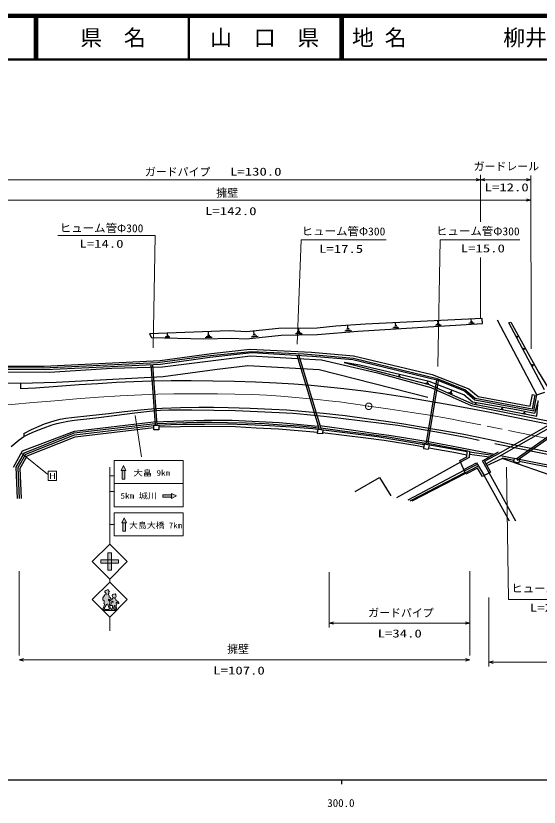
# Model space of a CAD drawing. Units: millimetres, scale not verified. Extents: x 40000 to 680000, y 20000 to 380000.
# Drawn here: x 293378 to 413258, y 198715 to 380000 of the extents above; entities that cross this region are included whole.
import ezdxf
from ezdxf.enums import TextEntityAlignment as Align

# ---------------------------------------------------------------- set-up
doc = ezdxf.new("R2010")
doc.units = ezdxf.units.MM
doc.header["$LTSCALE"] = 1000
doc.linetypes.add('CHAIN', pattern=[18.5, 12, -1.5, 3.5, -1.5])
for name, color, linetype, lineweight in [('M-BGD', 7, 'Continuous', 25), ('M-BMK', 2, 'CHAIN', 13), ('M-STR-HTXT', 7, 'Continuous', 13), ('M-TTL', 2, 'Continuous', 140), ('M-TTL-BAND', 7, 'Continuous', 25), ('M-TTL-LINE', 7, 'Continuous', 50)]:
    doc.layers.add(name, color=color, linetype=linetype, lineweight=lineweight)
doc.layers.add('M-TTL-TXT', color=7, linetype='Continuous')
doc.styles.add('ＭＳ ゴシック', font='')
doc.styles.get('ＭＳ ゴシック').set_extended_font_data('MS Gothic')

# ---------------------------------------------------------------- blocks, each defined once
blk = doc.blocks.new('BUHIN91')
at = {"layer": 'M-BMK'}
for radius in [746, 22.5]:
    blk.add_circle((0, 0), radius, dxfattribs=at)
blk = doc.blocks.new('BUHIN31')
at = {"layer": 'M-BGD'}
for p, q in [((84, -26), (-88, 7)), ((-2, -10), (47, 245)), ((212, -217), (-277, -122)), ((-185, -55), (153, -120))]:
    blk.add_line(p, q, dxfattribs=at)
blk = doc.blocks.new('BUHIN63')
at = {"layer": 'M-BGD'}
for p, q in [((-42, -361), (-323, 166)), ((-191, 131), (4, -233)), ((39, -98), (-60, 87)), ((-11, -6), (265, 141))]:
    blk.add_line(p, q, dxfattribs=at)
blk = doc.blocks.new('BUHIN95')
at = {"layer": 'M-STR-HTXT'}
blk.add_lwpolyline([(-1000, 288), (0, 0), (-1000, -285)], dxfattribs=at)
blk = doc.blocks.new('BUHIN94')
at = {"layer": 'M-STR-HTXT'}
blk.add_lwpolyline([(1000, -288), (0, 0), (1000, 285)], dxfattribs=at)

msp = doc.modelspace()

# ---------------------------------------------------------------- hatches: boundary and pattern name
at = {"layer": 'M-STR-HTXT'}
for points in [[(318314, 273888), (318314, 275813), (318595, 275813), (318032, 276979), (317470, 275813), (317751, 275813), (317752, 273888)], [(327085, 269735), (329009, 269736), (329009, 269455), (330175, 270017), (329009, 270579), (329009, 270298), (327084, 270298)], [(318470, 261929), (318469, 263853), (318750, 263854), (318188, 265019), (317626, 263853), (317907, 263853), (317908, 261929)], [(314483, 256975), (314484, 252975), (315284, 252975), (315283, 256975)], [(312883, 255375), (316883, 255376), (316884, 254576), (312884, 254575)], [(313370, 243779), (316400, 243780), (316623, 244002), (316410, 244002), (316395, 245011), (316526, 245037), (316395, 245391), (316395, 245600), (316526, 245587), (316801, 245377), (316945, 245391), (316984, 245561), (316749, 245862), (316382, 246058), (316251, 246386), (316068, 246556), (316081, 246726), (316264, 246831), (316395, 246962), (316316, 247394), (316146, 247551), (315779, 247525), (315491, 247420), (315426, 247198), (315491, 246949), (315727, 246766), (315701, 246635), (315504, 246543), (315439, 246333), (315634, 245931), (315649, 245679), (315544, 245652), (315504, 245770), (315544, 245901), (315347, 246307), (315190, 246346), (314980, 246739), (314784, 246936), (314771, 247158), (314666, 247302), (314496, 247394), (314666, 247630), (314679, 248088), (314810, 248088), (314810, 248193), (314666, 248232), (314574, 248468), (314299, 248494), (313762, 248232), (313789, 247944), (313998, 247774), (314090, 247669), (314090, 247459), (313736, 247328), (313435, 246935), (313304, 246660), (313278, 246228), (313632, 245966), (313645, 245665), (313540, 245364), (313710, 245259), (313619, 244814), (313291, 244172), (313553, 244002), (313783, 244002), (313737, 244185), (313632, 244264), (314156, 245141), (314326, 245246), (314457, 245194), (314575, 244696), (314745, 244277), (314774, 244002), (315295, 244002), (315282, 244120), (315033, 244172), (314968, 244382), (314863, 245089), (314902, 245521), (314824, 245809), (314745, 245980), (314627, 246150), (314588, 246386), (314863, 246294), (315007, 246084), (315203, 245967), (315230, 245456), (315190, 245338), (315086, 244945), (315505, 244932), (315518, 244591), (315420, 244002), (315963, 244002), (315780, 244199), (315845, 244526), (315989, 244932), (316146, 244317), (316174, 244002), (315963, 244002), (315295, 244002), (314774, 244002), (313783, 244002), (313147, 244002)]]:
    msp.add_hatch(color=256, dxfattribs=at).paths.add_polyline_path(points)

# ---------------------------------------------------------------- linework, layer by layer
at = {"layer": 'M-BGD'}
for p, q in [((400227, 310633), (373503, 309372)), ((390118, 309491), (390075, 310166)), ((397745, 309912), (397706, 310535)), ((400297, 309516), (400227, 310633)), ((412717, 293145), (403731, 310247)), ((353571, 308351), (346193, 307635)), ((362380, 308440), (353571, 308351)), ((358200, 307621), (358189, 308401)), ((366654, 308877), (362380, 308440)), ((373503, 309372), (366654, 308877)), ((369720, 308300), (369197, 308257)), ((369459, 308278), (369394, 309056)), ((371748, 307726), (400297, 309516)), ((381132, 308545), (379741, 308458)), ((379943, 308706), (380904, 308766)), ((380653, 308971), (380164, 308940)), ((380408, 308956), (380363, 309682)), ((390790, 309110), (389499, 309029)), ((389686, 309259), (390578, 309315)), ((390345, 309505), (389891, 309477)), ((398365, 309560), (397174, 309486)), ((397347, 309698), (398170, 309749)), ((397955, 309925), (397536, 309899)), ((406292, 309635), (406776, 309849)), ((414449, 294358), (406292, 309635)), ((406776, 309849), (413077, 298398)), ((342230, 307802), (324018, 307143)), ((324018, 307143), (324430, 306301)), ((328674, 306353), (327580, 306382)), ((327756, 306562), (328512, 306541)), ((328329, 306720), (327945, 306730)), ((328137, 306725), (328153, 307297)), ((336990, 306520), (338089, 306558)), ((337809, 306801), (337249, 306781)), ((337529, 306791), (337500, 307622)), ((346193, 307635), (342230, 307802)), ((346236, 305977), (354194, 306851)), ((348853, 306529), (347270, 306356)), ((347488, 306649), (348581, 306769)), ((348283, 306990), (347727, 306929)), ((348005, 306960), (347914, 307787)), ((354194, 306851), (362480, 306961)), ((358953, 307143), (357460, 307123)), ((357689, 307378), (358720, 307392)), ((358462, 307624), (357937, 307617)), ((362480, 306961), (371748, 307726)), ((370242, 307854), (368755, 307731)), ((368966, 308001), (369994, 308086)), ((324430, 306301), (336423, 305976)), ((336423, 305976), (342747, 306195)), ((338342, 306299), (336751, 306244)), ((342747, 306195), (346236, 305977)), ((347290, 303025), (337233, 302052)), ((337830, 301839), (347405, 302854)), ((338179, 302679), (347000, 303629)), ((347000, 303629), (361070, 302920)), ((359319, 302499), (347290, 303025)), ((347405, 302854), (361340, 302057)), ((361070, 302920), (370730, 302084)), ((299834, 299761), (326404, 301075)), ((337233, 302052), (325846, 300507)), ((326404, 301075), (338179, 302679)), ((326507, 300194), (337830, 301839)), ((327006, 299579), (347141, 302119)), ((347141, 302119), (363397, 301203)), ((357711, 302264), (362880, 285305)), ((358093, 302381), (363313, 285253)), ((370721, 301500), (359319, 302499)), ((361340, 302057), (370559, 301273)), ((363397, 301203), (376256, 298203)), ((370559, 301273), (389779, 296575)), ((389867, 296873), (370721, 301500)), ((370730, 302084), (388778, 297871)), ((285983, 299758), (299834, 299761)), ((299619, 299254), (286212, 299412)), ((325846, 300507), (299619, 299254)), ((300254, 298951), (326507, 300194)), ((301107, 298387), (315337, 299289)), ((315337, 299289), (327006, 299579)), ((324274, 300088), (325287, 286271)), ((324673, 300118), (325691, 286233)), ((339477, 299064), (346529, 299902)), ((346529, 299902), (362866, 298956)), ((372207, 299968), (368603, 300607)), ((368603, 300607), (388085, 295519)), ((388081, 296216), (372207, 299968)), ((411772, 299568), (411444, 300182)), ((411598, 300142), (411825, 299717)), ((411866, 299874), (411751, 300090)), ((411808, 299982), (412129, 300153)), ((286268, 299086), (300254, 298951)), ((286534, 298423), (301107, 298387)), ((302620, 296084), (327097, 297373)), ((327097, 297373), (339477, 299064)), ((362866, 298956), (387721, 292634)), ((376256, 298203), (388451, 294855)), ((381457, 297336), (380975, 297461)), ((381071, 297523), (381404, 297436)), ((381342, 297534), (381172, 297578)), ((381257, 297556), (381323, 297807)), ((388778, 297871), (397131, 294522)), ((413077, 298398), (416012, 293638)), ((290986, 295919), (294420, 295811)), ((294420, 295811), (302620, 296084)), ((294420, 295811), (294420, 294558)), ((387974, 295642), (387300, 295818)), ((389745, 296583), (387311, 281763)), ((387434, 295904), (387900, 295783)), ((387813, 295920), (387576, 295981)), ((387694, 295950), (387786, 296303)), ((390127, 296438), (387705, 281694)), ((396013, 293165), (388081, 296216)), ((388085, 295519), (397964, 291111)), ((389779, 296575), (396154, 294060)), ((396237, 294307), (389867, 296873)), ((388451, 294855), (397667, 290718)), ((393387, 293321), (392570, 293686)), ((392758, 293767), (393323, 293515)), ((393241, 293707), (392954, 293835)), ((393098, 293771), (393288, 294198)), ((396154, 294060), (398551, 292033)), ((398615, 292332), (396237, 294307)), ((397131, 294522), (399320, 292780)), ((412717, 293145), (414517, 293796)), ((397988, 291499), (396013, 293165)), ((398551, 292033), (412009, 289509)), ((411683, 289925), (398615, 292332)), ((399320, 292780), (411224, 290601)), ((411224, 290601), (411724, 293281)), ((412300, 293127), (411683, 289925)), ((411724, 293281), (412300, 293127)), ((412009, 289509), (412717, 293145)), ((397667, 290718), (481462, 274092)), ((397964, 291111), (412694, 288268)), ((403747, 290489), (397988, 291499)), ((398913, 290988), (398522, 291064)), ((398596, 291118), (398866, 291066)), ((398811, 291140), (398673, 291167)), ((398742, 291154), (398782, 291358)), ((403305, 279349), (422702, 290371)), ((408027, 289714), (403747, 290489)), ((413016, 291768), (412208, 288911)), ((412694, 288268), (413016, 291768)), ((423024, 289806), (404632, 279356)), ((412208, 288911), (408027, 289714)), ((306712, 284433), (325263, 286605)), ((306841, 284837), (324909, 286962)), ((324909, 286962), (336535, 287381)), ((336535, 287381), (342948, 287383)), ((342948, 287383), (353726, 286840)), ((353726, 286840), (362658, 286031)), ((407992, 278518), (421253, 287917)), ((408223, 278192), (421795, 287811)), ((294942, 280317), (306841, 284837)), ((306811, 284042), (325015, 286174)), ((306935, 283553), (325022, 285671)), ((325022, 286233), (326154, 286234)), ((325022, 285140), (325022, 286233)), ((326154, 285140), (325022, 285140)), ((326154, 286234), (326154, 285140)), ((326154, 285812), (336098, 285984)), ((336098, 285984), (343660, 285903)), ((343660, 285903), (348407, 285651)), ((348407, 285651), (353583, 285395)), ((353583, 285395), (362537, 284632)), ((362509, 284328), (362600, 285321)), ((363045, 286135), (370737, 285073)), ((363715, 285203), (363625, 284225)), ((370737, 285073), (374817, 284501)), ((295194, 284332), (295245, 283611)), ((295356, 279906), (306712, 284433)), ((295634, 279587), (306811, 284042)), ((295982, 279187), (306935, 283553)), ((363625, 284225), (362509, 284328)), ((363657, 284565), (373557, 283357)), ((373557, 283357), (377771, 282786)), ((374817, 284501), (379337, 283872)), ((379337, 283872), (388302, 282445)), ((377771, 282786), (385312, 281565)), ((385312, 281565), (386798, 281251)), ((386901, 281836), (386737, 280907)), ((388105, 281623), (386901, 281836)), ((396728, 280102), (386901, 281836)), ((387766, 282070), (397303, 280284)), ((387941, 280694), (388105, 281623)), ((388002, 281041), (393726, 280050)), ((388302, 282445), (393149, 281455)), ((393149, 281455), (403019, 279590)), ((292840, 276598), (294942, 280317)), ((293487, 276633), (295356, 279906)), ((293892, 276534), (295634, 279587)), ((294397, 276411), (295982, 279187)), ((386737, 280907), (387941, 280694)), ((393726, 280050), (396715, 279449)), ((396705, 278990), (396728, 280102)), ((397303, 280284), (397212, 278784)), ((397261, 279595), (401914, 278984)), ((397292, 280096), (402656, 279391)), ((400282, 278089), (403911, 280080)), ((400762, 277959), (403305, 279349)), ((404632, 279356), (401107, 277353)), ((426899, 274722), (404420, 279235)), ((395246, 277739), (380573, 269558)), ((395078, 278123), (396705, 278990)), ((396453, 274985), (395078, 278123)), ((397212, 278784), (395237, 277760)), ((395969, 276089), (398928, 277606)), ((398928, 277606), (400635, 274683)), ((401797, 275312), (400282, 278089)), ((400762, 277959), (402105, 275478)), ((401273, 277015), (404966, 278641)), ((419112, 273608), (404789, 278563)), ((407440, 278144), (404966, 278641)), ((407534, 278610), (407388, 277884)), ((407388, 277884), (408648, 277631)), ((408793, 278357), (407534, 278610)), ((408648, 277631), (408793, 278357)), ((426862, 274245), (408700, 277891)), ((293785, 269417), (293487, 276633)), ((294185, 269433), (293892, 276534)), ((294684, 269454), (294397, 276411)), ((383264, 269108), (396039, 275929)), ((396124, 275735), (399112, 277292)), ((396306, 275320), (399338, 276904)), ((399127, 276339), (396453, 274985)), ((400269, 274485), (399127, 276339)), ((371112, 271040), (376659, 274262)), ((376659, 274262), (379299, 270012)), ((396272, 275399), (383666, 268816)), ((396394, 275120), (384096, 268788)), ((402105, 275478), (400269, 274485)), ((406451, 264201), (400635, 274683)), ((407938, 264248), (401797, 275312))]:
    msp.add_line(p, q, dxfattribs=at)
for points in [[(416713, 286143), (411826, 287151), (406925, 288142), (402030, 289108), (397120, 290047), (392215, 290949), (387295, 291810), (382374, 292616), (377432, 293367), (372997, 293985), (368543, 294544), (364787, 294958), (361015, 295313), (357037, 295611), (353054, 295850), (348281, 296071), (343495, 296232), (338509, 296333), (333513, 296375), (328933, 296363), (324354, 296291), (320387, 296165), (316423, 295978), (312152, 295731), (307872, 295458)], [(307872, 295458), (302894, 295103), (297913, 294695), (296167, 294607), (294420, 294558)], [(295194, 284332), (296962, 285204), (298754, 286021), (299961, 286504), (301189, 286931), (302360, 287275), (303555, 287563), (304822, 287806), (306107, 287990), (310351, 288428), (314591, 288926), (318261, 289381), (321935, 289776), (324425, 289969), (326930, 290102), (331124, 290252), (335328, 290342), (338676, 290332), (342034, 290263), (347019, 290112), (352009, 289905), (355428, 289704), (358854, 289442), (363819, 288976), (368786, 288456), (373719, 287731), (378670, 287051), (382237, 286521), (385795, 285932), (390711, 285073), (395635, 284228), (398618, 283653), (401591, 283020), (406464, 281958), (411354, 280945), (415087, 280198)], [(295245, 283611), (296439, 284230), (297659, 284793), (299662, 285561), (301699, 286277), (302769, 286601), (303863, 286870), (305322, 287155), (306800, 287382), (311667, 287902), (316539, 288483), (320613, 289027), (324690, 289511), (326551, 289649), (328427, 289728), (331076, 289760), (333728, 289732), (338723, 289641), (343719, 289553), (348705, 289362), (353699, 289151), (356902, 288948), (360110, 288685), (363969, 288293), (367830, 287840), (372782, 287243), (377743, 286637), (380890, 286190), (384039, 285681), (384483, 285608), (384927, 285533)], [(325663, 286619), (330209, 286782), (334766, 286885), (338294, 286887), (341834, 286830), (346101, 286732), (350374, 286573), (354340, 286281), (358312, 286049), (359909, 285956), (361499, 285804), (362133, 285725), (362777, 285642)], [(326154, 286234), (328877, 286364), (331610, 286436), (336593, 286485), (341590, 286526), (346522, 286382), (351452, 286179), (356426, 285829), (361411, 285437), (363848, 285191), (366277, 284886), (371220, 284228), (376172, 283595), (381093, 282813), (386023, 281984), (386457, 281911), (386901, 281836)], [(363212, 285588), (368161, 284960), (373109, 284301), (375933, 283946), (378748, 283531), (383049, 282802), (387364, 282087)], [(384927, 285533), (389832, 284676), (394747, 283776), (396798, 283383), (398844, 282930), (399165, 282856), (399485, 282781)], [(292332, 281363), (293204, 282120), (294113, 282830), (294675, 283226), (295245, 283611)], [(403095, 282016), (407984, 281043), (412881, 280064), (417760, 279051)]]:
    msp.add_lwpolyline(points, dxfattribs=at)
at = {"layer": 'M-BMK'}
msp.add_line((472398, 271609), (395464, 287165), dxfattribs=at)
for points in [[(282426, 290208), (287401, 290600), (292384, 290999), (297357, 291407), (302339, 291830), (307310, 292248), (312294, 292620), (317273, 292930), (322264, 293185), (325918, 293326), (329583, 293406), (334570, 293420), (339568, 293385), (343573, 293342), (347578, 293239), (350812, 293082), (354053, 292865), (358316, 292504), (362574, 292083), (365040, 291822), (367505, 291556)], [(367505, 291556), (370152, 291212), (372789, 290808), (373499, 290685), (374207, 290558)], [(374207, 290558), (379144, 289867), (384087, 289153), (387643, 288605), (391198, 287995), (393328, 287591), (395464, 287165)]]:
    msp.add_lwpolyline(points, dxfattribs=at)
at = {"layer": 'M-STR-HTXT'}
for p, q in [((399841, 343607), (399842, 332814)), ((411383, 343459), (411389, 303729)), ((273698, 342437), (411383, 342459)), ((273698, 337784), (411384, 337806)), ((325285, 329684), (303026, 329680)), ((324874, 303936), (325285, 329684)), ((357854, 304815), (358759, 328694)), ((358759, 328694), (378226, 328697)), ((390040, 299629), (390554, 328699)), ((390554, 328699), (408830, 328702)), ((399844, 324666), (399846, 310851)), ((320715, 288435), (322127, 279008)), ((294736, 279727), (300632, 274981)), ((331741, 278170), (315880, 278167)), ((315880, 278167), (315881, 267494)), ((331742, 267497), (331741, 278170)), ((300757, 273575), (300756, 275680)), ((300756, 275680), (302667, 275680)), ((302667, 275680), (302668, 273575)), ((314880, 276609), (314882, 263509)), ((317470, 275813), (318032, 276979)), ((317751, 275813), (317470, 275813)), ((317751, 275813), (317752, 273888)), ((318314, 275813), (317751, 275813)), ((318032, 276979), (318595, 275813)), ((318314, 273888), (318314, 275813)), ((318595, 275813), (318314, 275813)), ((405785, 276636), (406264, 246320)), ((314880, 274609), (315880, 274609)), ((317752, 273888), (318314, 273888)), ((302668, 273575), (300757, 273575)), ((331741, 272833), (315881, 272831)), ((314881, 271052), (315881, 271052)), ((329009, 270298), (327084, 270297)), ((327084, 270297), (327085, 269735)), ((329009, 270298), (329009, 270579)), ((329009, 270579), (330175, 270017)), ((329009, 269736), (329009, 270298)), ((314881, 269066), (314883, 258975)), ((327085, 269735), (329009, 269736)), ((330175, 270017), (329009, 269455)), ((329009, 269455), (329009, 269736)), ((315881, 267494), (331742, 267497)), ((315882, 266177), (326742, 266179)), ((315883, 260841), (315882, 266177)), ((317626, 263853), (318188, 265019)), ((318188, 265019), (318750, 263854)), ((326742, 266179), (331743, 266180)), ((331743, 260843), (331743, 266180)), ((315882, 263509), (314882, 263509)), ((317907, 263853), (317626, 263853)), ((317907, 263853), (317908, 261929)), ((318469, 263853), (317907, 263853)), ((318750, 263854), (318469, 263853)), ((318470, 261929), (318469, 263853)), ((317908, 261929), (318470, 261929)), ((331743, 260843), (315883, 260841)), ((314883, 258975), (310883, 254975)), ((318883, 254976), (314883, 258975)), ((314483, 256975), (314484, 252975)), ((315283, 256975), (314483, 256975)), ((315284, 252975), (315283, 256975)), ((310883, 254975), (314884, 250975)), ((312883, 255375), (316883, 255376)), ((312884, 254575), (312883, 255375)), ((316884, 254576), (312884, 254575)), ((314884, 250975), (318883, 254976)), ((316883, 255376), (316884, 254576)), ((294156, 252747), (294159, 233469)), ((314484, 252975), (315284, 252975)), ((365173, 252524), (365175, 239896)), ((397367, 233486), (397364, 252763)), ((314884, 250264), (310885, 246264)), ((314884, 250975), (314884, 250264)), ((318885, 246265), (314884, 250264)), ((314024, 248363), (313762, 248232)), ((314299, 248494), (314024, 248363)), ((314574, 248468), (314299, 248494)), ((314666, 248232), (314574, 248468)), ((313304, 246660), (313278, 246228)), ((313435, 246935), (313304, 246660)), ((313736, 247328), (313435, 246935)), ((314090, 247459), (313736, 247328)), ((313762, 248232), (313789, 247944)), ((313789, 247944), (313998, 247774)), ((313998, 247774), (314090, 247669)), ((314090, 247669), (314090, 247459)), ((314496, 247394), (314548, 247473)), ((314666, 247302), (314496, 247394)), ((314548, 247473), (314666, 247630)), ((314810, 248193), (314666, 248232)), ((314666, 247630), (314679, 248088)), ((314771, 247158), (314666, 247302)), ((314679, 248088), (314810, 248088)), ((314784, 246936), (314771, 247158)), ((314980, 246739), (314784, 246936)), ((314810, 248088), (314810, 248193)), ((315190, 246346), (314980, 246739)), ((315491, 247420), (315426, 247198)), ((315426, 247198), (315491, 246949)), ((315779, 247525), (315491, 247420)), ((315491, 246949), (315596, 246857)), ((315701, 246635), (315504, 246543)), ((315596, 246857), (315727, 246766)), ((315727, 246766), (315701, 246635)), ((316146, 247551), (315779, 247525)), ((316068, 246556), (316081, 246726)), ((316251, 246386), (316068, 246556)), ((316081, 246726), (316264, 246831)), ((316316, 247394), (316146, 247551)), ((316264, 246831), (316395, 246962)), ((316395, 246962), (316316, 247394)), ((401728, 246783), (401730, 230917)), ((310885, 246264), (314886, 242264)), ((313278, 246228), (313632, 245966)), ((313619, 244814), (313291, 244172)), ((313645, 245665), (313540, 245364)), ((313540, 245364), (313710, 245259)), ((313710, 245259), (313619, 244814)), ((313632, 245966), (313645, 245665)), ((313920, 244748), (313737, 244447)), ((314156, 245141), (313920, 244748)), ((314326, 245246), (314156, 245141)), ((314457, 245194), (314326, 245246)), ((314575, 244696), (314457, 245194)), ((314653, 246386), (314588, 246386)), ((314588, 246386), (314627, 246150)), ((314627, 246150), (314745, 245980)), ((314863, 246294), (314653, 246386)), ((314745, 245980), (314823, 245809)), ((314823, 245809), (314902, 245521)), ((315007, 246084), (314863, 246294)), ((314902, 245521), (314863, 245089)), ((314863, 245089), (314902, 244749)), ((314886, 242264), (318885, 246265)), ((314902, 244749), (314968, 244382)), ((315203, 245967), (315007, 246084)), ((315086, 244945), (315190, 245338)), ((315505, 244932), (315086, 244945)), ((315347, 246307), (315190, 246346)), ((315190, 245338), (315230, 245456)), ((315230, 245456), (315203, 245967)), ((315439, 246333), (315347, 246307)), ((315504, 246543), (315439, 246359)), ((315439, 246359), (315439, 246333)), ((315504, 245770), (315544, 245901)), ((315544, 245652), (315504, 245770)), ((315518, 244591), (315505, 244932)), ((315544, 245901), (315635, 245931)), ((315649, 245679), (315544, 245652)), ((315635, 245931), (315649, 245679)), ((315989, 244932), (315845, 244526)), ((316068, 244945), (315989, 244932)), ((316146, 244317), (316068, 244945)), ((316382, 246058), (316251, 246386)), ((316749, 245862), (316382, 246058)), ((316395, 245391), (316395, 245600)), ((316395, 245600), (316526, 245587)), ((316526, 245037), (316395, 245391)), ((316395, 245011), (316526, 245037)), ((316410, 244002), (316395, 245011)), ((316526, 245587), (316801, 245377)), ((316984, 245561), (316749, 245862)), ((316801, 245377), (316945, 245391)), ((316945, 245391), (316984, 245561)), ((406264, 246320), (427461, 246323)), ((313553, 244002), (313147, 244002)), ((313291, 244172), (313553, 244002)), ((316400, 243780), (313370, 243779)), ((313737, 244447), (313632, 244264)), ((313632, 244264), (313737, 244185)), ((313737, 244185), (313783, 244002)), ((314774, 244002), (313783, 244002)), ((314745, 244277), (314575, 244696)), ((314774, 244002), (314745, 244277)), ((314968, 244382), (315033, 244172)), ((315033, 244172), (315164, 244133)), ((315164, 244133), (315282, 244120)), ((315295, 244002), (315282, 244120)), ((315420, 244002), (315295, 244002)), ((315420, 244002), (315518, 244591)), ((315806, 244264), (315780, 244199)), ((315780, 244199), (315845, 244159)), ((315845, 244526), (315806, 244264)), ((315845, 244159), (315937, 244055)), ((315937, 244055), (315963, 244002)), ((316174, 244002), (315963, 244002)), ((316174, 244002), (316146, 244317)), ((316623, 244002), (316410, 244002)), ((314886, 242264), (314886, 239094)), ((365175, 240896), (397366, 240901)), ((294159, 232469), (397367, 232486)), ((401730, 231917), (495655, 231932))]:
    msp.add_line(p, q, dxfattribs=at)
at = {"layer": 'M-TTL'}
msp.add_line((680000, 380000), (40000, 380000), dxfattribs=at)
at = {"layer": 'M-TTL-BAND'}
for p, q in [((40000, 205000), (579000, 205000)), ((368000, 205000), (368000, 204000))]:
    msp.add_line(p, q, dxfattribs=at)
at = {"layer": 'M-TTL-LINE'}
for p, q in [((297750, 380000), (297750, 370000)), ((298250, 380000), (298250, 370000)), ((333000, 380000), (333000, 370000)), ((367750, 380000), (367750, 370000)), ((368250, 380000), (368250, 370000)), ((40000, 370000), (680000, 370000))]:
    msp.add_line(p, q, dxfattribs=at)

# ---------------------------------------------------------------- block references
at = {"rotation": 0.00925}
for name, p in [('BUHIN95', (399841, 342457)), ('BUHIN94', (399841, 342457)), ('BUHIN95', (411383, 342459)), ('BUHIN95', (411384, 337806)), ('BUHIN63', (408248, 306508)), ('BUHIN63', (409794, 303732)), ('BUHIN91', (374207, 290558)), ('BUHIN31', (404800, 290026)), ('BUHIN31', (409902, 289069)), ('BUHIN94', (365175, 240896)), ('BUHIN95', (397366, 240901)), ('BUHIN94', (294159, 232469)), ('BUHIN95', (397367, 232486)), ('BUHIN94', (401730, 231917))]:
    msp.add_blockref(name, p, dxfattribs=at)

# ---------------------------------------------------------------- texts
at = {"layer": 'M-STR-HTXT', "style": 'ＭＳ ゴシック'}
for s, height, rotation, p in [('ガードレール', 1833, 0.009, (398245, 344042)), ('ガードパイプ', 1833, 359.809, (322928, 342795)), ('擁壁', 1833, 359.809, (339296, 337977)), ('Ｈ', 1320, 0.009, (300852, 273508)), ('ガードパイプ', 1833, 359.809, (374078, 241785)), ('擁壁', 1833, 359.809, (341775, 233477))]:
    msp.add_text(s, height=height, rotation=rotation, dxfattribs=at).set_placement(p, align=Align.BOTTOM_LEFT)
for s, height, rotation, width, p in [('L=130.0', 1833, 359.809, 1.35, (342452, 342859)), ('L=12.0', 1833, 0.009, 1.35, (400759, 339249)), ('L=142.0', 1833, 359.809, 1.35, (336727, 333824)), ('ヒューム管Φ300', 1833, 359.809, 1.05, (303432, 329926)), ('ヒューム管Φ300', 1833, 359.809, 1.05, (358846, 329204)), ('ヒューム管Φ300', 1833, 359.809, 1.05, (389618, 329222)), ('L=14.0', 1833, 359.809, 1.35, (307949, 326347)), ('L=17.5', 1833, 359.809, 1.35, (362833, 325169)), ('L=15.0', 1833, 359.809, 1.35, (395310, 325282)), ('大畠 9km', 1320, 0.009, 1.15, (320330, 274227)), ('5km 城川', 1320, 0.009, 1.15, (317371, 268977)), ('大島大橋 7km', 1320, 0.009, 1.1, (319331, 262224)), ('ヒューム管Φ600', 1833, 359.809, 1.05, (406863, 247392)), ('L=25.5', 1833, 359.809, 1.35, (411138, 242951)), ('L=34.0', 1833, 359.809, 1.35, (376266, 237061)), ('L=107.0', 1833, 359.809, 1.35, (338612, 228576))]:
    msp.add_text(s, height=height, rotation=rotation, dxfattribs=dict(at, width=width)).set_placement(p, align=Align.BOTTOM_LEFT)
at = {"layer": 'M-TTL-BAND', "style": 'ＭＳ ゴシック'}
msp.add_text('300.0', height=1833, dxfattribs=at).set_placement((367844, 198195), align=Align.BOTTOM_CENTER)
at = {"layer": 'M-TTL-TXT', "style": 'ＭＳ ゴシック'}
for s, p in [('県\u3000名', (315625, 375000)), ('山\u3000口\u3000県', (350375, 375000))]:
    msp.add_text(s, height=3666, dxfattribs=at).set_placement(p, align=Align.MIDDLE_CENTER)
for s, p in [('地 名', (370380, 375000)), ('柳井市\u3000日積', (405024, 375000))]:
    msp.add_text(s, height=3666, dxfattribs=at).set_placement(p, align=Align.MIDDLE_LEFT)

doc.saveas('drawing.dxf')
